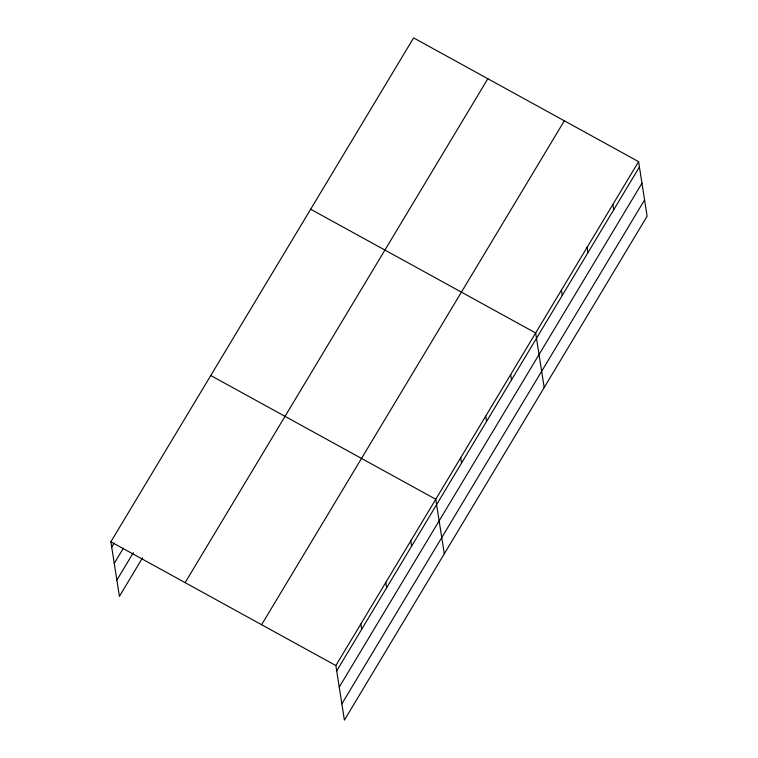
<?xml version="1.0" encoding="UTF-8"?>
<svg xmlns="http://www.w3.org/2000/svg" width="758" height="758" viewBox="0 0 758 758"><rect width="100%" height="100%" fill="white"/><g stroke="black" fill="none" stroke-linecap="round" stroke-linejoin="round"><path stroke-width="1.14" d="M142.561 557.812L119.413 596.347L110.876 541.799L413.603 37.9L638.587 161.653L647.124 216.201L344.397 720.1L335.86 665.562L638.587 161.653M111.71 547.134L114.145 543.079M114.25 563.374L123.393 548.167M116.874 580.107L133.323 552.734M185.123 582.646L487.849 78.737M261.614 624.715L564.34 120.816M336.694 670.896L639.42 166.987M339.243 687.127L641.96 183.228M341.858 703.86L644.584 199.96M310.676 209.227L535.66 332.98L544.197 387.528M210.771 375.513L435.755 499.266L444.302 553.814M110.876 541.799L335.86 665.562M612.852 204.489L613.686 209.824M587.118 247.316L587.962 252.651M561.394 290.153L562.228 295.487M510.684 374.556L511.517 379.891M485.707 416.123L486.541 421.457M460.731 457.699L461.565 463.034M410.789 540.842L411.622 546.177M385.813 582.409L386.646 587.753M360.836 623.986L361.67 629.32"/></g></svg>
